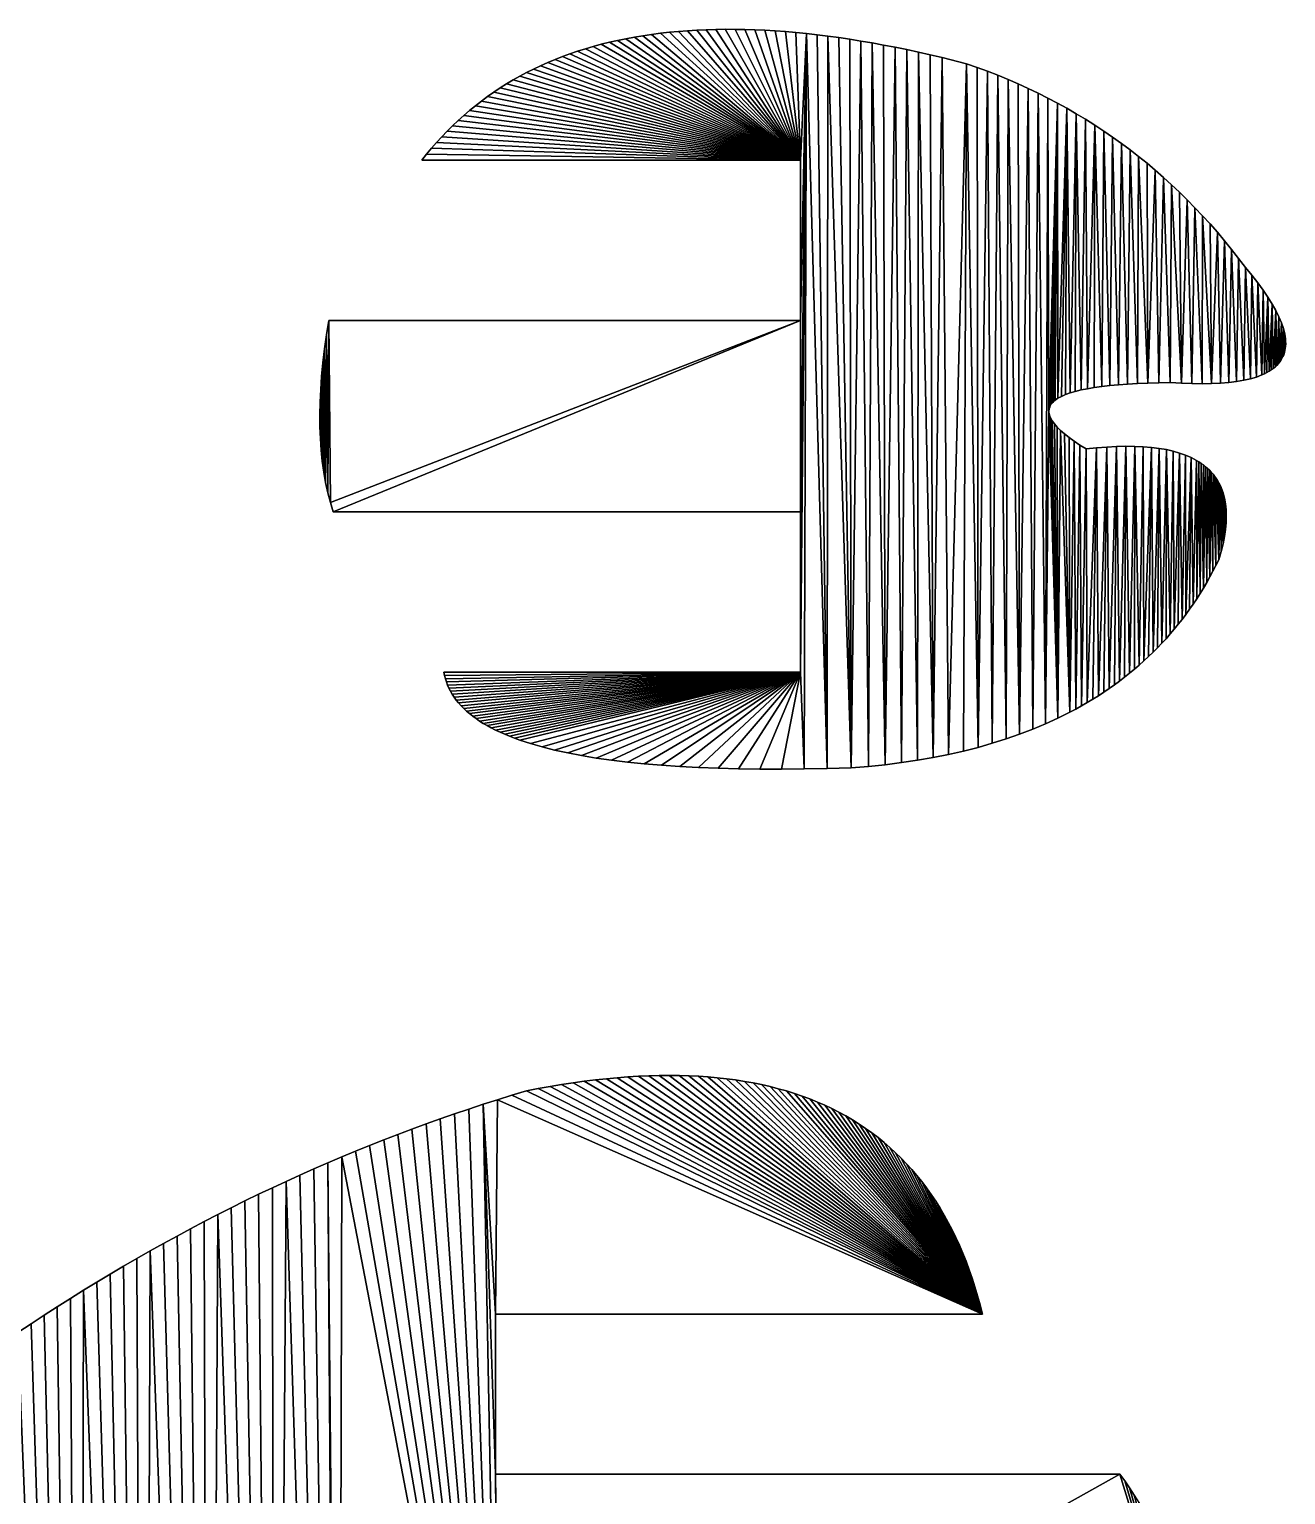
# Model space of a CAD drawing. Extents: x 10 to 917, y 10 to 841.
# Drawn here: x 539.2 to 588.9, y 200.2 to 258.3 of the extents above; entities that cross this region are included whole.
import ezdxf

# ---------------------------------------------------------------- set-up
doc = ezdxf.new("R2010")
doc.units = 0
doc.header["$MEASUREMENT"] = 0
doc.layers.get('0').update_dxf_attribs({"linetype": 'CONTINUOUS'})

msp = doc.modelspace()

# ---------------------------------------------------------------- linework, layer by layer
for p, q in [((562.472, 257.84), (562.146, 257.766)), ((562.802, 257.909), (562.472, 257.84)), ((563.137, 257.972), (562.802, 257.909)), ((563.476, 258.028), (563.137, 257.972)), ((563.82, 258.08), (563.476, 258.028)), ((564.169, 258.125), (563.82, 258.08)), ((564.523, 258.165), (564.169, 258.125)), ((564.881, 258.198), (564.523, 258.165)), ((565.243, 258.226), (564.881, 258.198)), ((565.61, 258.248), (565.243, 258.226)), ((565.982, 258.265), (565.61, 258.248)), ((566.359, 258.275), (565.982, 258.265)), ((566.74, 258.28), (566.359, 258.275)), ((567.126, 258.279), (566.74, 258.28)), ((567.516, 258.272), (567.126, 258.279)), ((567.911, 258.26), (567.516, 258.272)), ((568.311, 258.241), (567.911, 258.26)), ((568.715, 258.217), (568.311, 258.241)), ((569.124, 258.187), (568.715, 258.217)), ((569.538, 258.151), (569.124, 258.187)), ((569.956, 258.109), (569.538, 258.151)), ((570.379, 258.062), (569.956, 258.109)), ((570.806, 258.009), (570.379, 258.062)), ((571.238, 257.95), (570.806, 258.009)), ((571.675, 257.885), (571.238, 257.95)), ((572.116, 257.814), (571.675, 257.885)), ((572.562, 257.738), (572.116, 257.814)), ((560.587, 257.307), (560.289, 257.198)), ((560.89, 257.411), (560.587, 257.307)), ((561.197, 257.508), (560.89, 257.411)), ((561.509, 257.6), (561.197, 257.508)), ((561.825, 257.686), (561.509, 257.6)), ((562.146, 257.766), (561.825, 257.686)), ((573.013, 257.656), (572.562, 257.738)), ((573.468, 257.568), (573.013, 257.656)), ((573.928, 257.474), (573.468, 257.568)), ((574.392, 257.374), (573.928, 257.474)), ((574.861, 257.269), (574.392, 257.374)), ((575.335, 257.158), (574.861, 257.269)), ((559.144, 256.704), (558.869, 256.566)), ((559.423, 256.836), (559.144, 256.704)), ((559.707, 256.963), (559.423, 256.836)), ((559.996, 257.083), (559.707, 256.963)), ((560.289, 257.198), (559.996, 257.083)), ((576.296, 256.918), (575.335, 257.158)), ((576.716, 256.772), (576.296, 256.918)), ((577.131, 256.619), (576.716, 256.772)), ((558.073, 256.117), (557.817, 255.955)), ((558.334, 256.272), (558.073, 256.117)), ((558.599, 256.422), (558.334, 256.272)), ((558.869, 256.566), (558.599, 256.422)), ((577.541, 256.46), (577.131, 256.619)), ((577.946, 256.293), (577.541, 256.46)), ((578.347, 256.12), (577.946, 256.293)), ((578.742, 255.939), (578.347, 256.12)), ((557.318, 255.615), (557.076, 255.437)), ((557.565, 255.788), (557.318, 255.615)), ((557.817, 255.955), (557.565, 255.788)), ((579.133, 255.752), (578.742, 255.939)), ((579.519, 255.558), (579.133, 255.752)), ((579.901, 255.357), (579.519, 255.558)), ((556.605, 255.062), (556.376, 254.866)), ((556.838, 255.252), (556.605, 255.062)), ((557.076, 255.437), (556.838, 255.252)), ((580.277, 255.15), (579.901, 255.357)), ((580.649, 254.935), (580.277, 255.15)), ((581.016, 254.714), (580.649, 254.935)), ((555.933, 254.456), (555.719, 254.243)), ((556.152, 254.664), (555.933, 254.456)), ((556.376, 254.866), (556.152, 254.664)), ((581.378, 254.485), (581.016, 254.714)), ((581.736, 254.25), (581.378, 254.485)), ((555.303, 253.799), (555.103, 253.568)), ((555.509, 254.024), (555.303, 253.799)), ((555.719, 254.243), (555.509, 254.024)), ((582.088, 254.008), (581.736, 254.25)), ((582.436, 253.76), (582.088, 254.008)), ((582.779, 253.504), (582.436, 253.76)), ((554.906, 253.331), (554.715, 253.089)), ((555.103, 253.568), (554.906, 253.331)), ((583.117, 253.241), (582.779, 253.504)), ((583.451, 252.972), (583.117, 253.241)), ((554.715, 253.089), (569.715, 253.089)), ((569.715, 253.089), (569.715, 246.747)), ((583.779, 252.696), (583.451, 252.972)), ((584.103, 252.413), (583.779, 252.696)), ((584.422, 252.123), (584.103, 252.413)), ((584.736, 251.826), (584.422, 252.123)), ((585.046, 251.522), (584.736, 251.826)), ((585.351, 251.212), (585.046, 251.522)), ((585.65, 250.894), (585.351, 251.212)), ((585.946, 250.57), (585.65, 250.894)), ((586.236, 250.239), (585.946, 250.57)), ((586.521, 249.901), (586.236, 250.239)), ((586.802, 249.556), (586.521, 249.901)), ((587.078, 249.205), (586.802, 249.556)), ((587.349, 248.846), (587.078, 249.205)), ((587.606, 248.534), (587.349, 248.846)), ((587.841, 248.232), (587.606, 248.534)), ((588.053, 247.941), (587.841, 248.232)), ((588.243, 247.662), (588.053, 247.941)), ((588.41, 247.393), (588.243, 247.662)), ((588.554, 247.135), (588.41, 247.393)), ((588.675, 246.889), (588.554, 247.135)), ((588.774, 246.653), (588.675, 246.889)), ((551.031, 246.747), (550.939, 246.174)), ((569.715, 246.747), (551.031, 246.747)), ((588.851, 246.428), (588.774, 246.653)), ((588.881, 246.32), (588.851, 246.428)), ((588.905, 246.214), (588.881, 246.32)), ((588.923, 246.111), (588.905, 246.214)), ((550.861, 245.614), (550.796, 245.067)), ((550.939, 246.174), (550.861, 245.614)), ((588.915, 245.552), (588.93, 245.638)), ((588.936, 246.011), (588.923, 246.111)), ((588.93, 245.638), (588.94, 245.727)), ((588.943, 245.914), (588.936, 246.011)), ((588.94, 245.727), (588.944, 245.819)), ((588.944, 245.819), (588.943, 245.914)), ((550.796, 245.067), (550.746, 244.533)), ((588.648, 245.024), (588.703, 245.091)), ((588.703, 245.091), (588.753, 245.161)), ((588.753, 245.161), (588.796, 245.234)), ((588.796, 245.234), (588.834, 245.309)), ((588.834, 245.309), (588.867, 245.387)), ((588.867, 245.387), (588.894, 245.468)), ((588.894, 245.468), (588.915, 245.552)), ((550.746, 244.533), (550.709, 244.012)), ((587.546, 244.432), (587.786, 244.503)), ((587.786, 244.503), (588.004, 244.585)), ((588.004, 244.585), (588.104, 244.631)), ((588.104, 244.631), (588.199, 244.679)), ((588.199, 244.679), (588.288, 244.729)), ((588.288, 244.729), (588.371, 244.783)), ((588.371, 244.783), (588.449, 244.839)), ((588.449, 244.839), (588.521, 244.898)), ((588.521, 244.898), (588.587, 244.96)), ((588.587, 244.96), (588.648, 245.024)), ((550.709, 244.012), (550.685, 243.505)), ((580.219, 243.807), (580.402, 243.873)), ((580.402, 243.873), (580.608, 243.933)), ((580.608, 243.933), (580.837, 243.989)), ((580.837, 243.989), (581.088, 244.04)), ((581.088, 244.04), (581.362, 244.086)), ((581.362, 244.086), (581.658, 244.128)), ((581.658, 244.128), (581.977, 244.165)), ((581.977, 244.165), (582.319, 244.196)), ((582.319, 244.196), (582.683, 244.224)), ((582.683, 244.224), (583.07, 244.246)), ((583.07, 244.246), (583.479, 244.263)), ((583.479, 244.263), (583.912, 244.276)), ((583.912, 244.276), (584.366, 244.284)), ((584.366, 244.284), (584.81, 244.256)), ((584.81, 244.256), (585.231, 244.24)), ((585.231, 244.24), (585.63, 244.234)), ((585.63, 244.234), (586.006, 244.24)), ((586.006, 244.24), (586.359, 244.256)), ((586.359, 244.256), (586.69, 244.284)), ((586.69, 244.284), (586.998, 244.322)), ((586.998, 244.322), (587.283, 244.372)), ((587.283, 244.372), (587.546, 244.432)), ((550.685, 243.505), (550.676, 243.01)), ((579.579, 243.265), (579.594, 243.314)), ((579.594, 243.314), (579.615, 243.361)), ((579.615, 243.361), (579.641, 243.408)), ((579.641, 243.408), (579.674, 243.453)), ((579.674, 243.453), (579.712, 243.497)), ((579.712, 243.497), (579.755, 243.54)), ((579.755, 243.54), (579.805, 243.582)), ((579.805, 243.582), (579.92, 243.662)), ((579.92, 243.662), (580.058, 243.737)), ((580.058, 243.737), (580.219, 243.807)), ((550.676, 243.01), (550.68, 242.529)), ((579.565, 243.163), (579.569, 243.215)), ((579.566, 243.111), (579.565, 243.163)), ((579.574, 243.057), (579.566, 243.111)), ((579.569, 243.215), (579.579, 243.265)), ((579.587, 243.002), (579.574, 243.057)), ((579.605, 242.946), (579.587, 243.002)), ((579.629, 242.889), (579.605, 242.946)), ((579.695, 242.77), (579.629, 242.889)), ((579.783, 242.647), (579.695, 242.77)), ((550.68, 242.529), (550.698, 242.061)), ((579.894, 242.52), (579.783, 242.647)), ((580.027, 242.387), (579.894, 242.52)), ((580.183, 242.25), (580.027, 242.387)), ((580.361, 242.107), (580.183, 242.25)), ((550.698, 242.061), (550.729, 241.606)), ((550.729, 241.606), (550.774, 241.165)), ((580.563, 241.96), (580.361, 242.107)), ((580.786, 241.808), (580.563, 241.96)), ((581.033, 241.652), (580.786, 241.808)), ((581.452, 241.695), (581.033, 241.652)), ((581.855, 241.727), (581.452, 241.695)), ((582.242, 241.747), (581.855, 241.727)), ((582.612, 241.756), (582.242, 241.747)), ((582.965, 241.753), (582.612, 241.756)), ((583.303, 241.738), (582.965, 241.753)), ((583.623, 241.712), (583.303, 241.738)), ((583.928, 241.674), (583.623, 241.712)), ((584.216, 241.624), (583.928, 241.674)), ((584.487, 241.563), (584.216, 241.624)), ((584.742, 241.49), (584.487, 241.563)), ((550.774, 241.165), (550.833, 240.736)), ((584.98, 241.405), (584.742, 241.49)), ((585.202, 241.309), (584.98, 241.405)), ((585.408, 241.201), (585.202, 241.309)), ((585.505, 241.142), (585.408, 241.201)), ((585.597, 241.081), (585.505, 241.142)), ((585.686, 241.017), (585.597, 241.081)), ((585.77, 240.95), (585.686, 241.017)), ((550.833, 240.736), (550.906, 240.321)), ((585.85, 240.88), (585.77, 240.95)), ((585.926, 240.807), (585.85, 240.88)), ((585.998, 240.731), (585.926, 240.807)), ((586.066, 240.652), (585.998, 240.731)), ((586.13, 240.571), (586.066, 240.652)), ((586.189, 240.486), (586.13, 240.571)), ((586.245, 240.399), (586.189, 240.486)), ((586.296, 240.308), (586.245, 240.399)), ((550.906, 240.321), (550.992, 239.919)), ((550.992, 239.919), (551.092, 239.53)), ((586.344, 240.215), (586.296, 240.308)), ((586.387, 240.119), (586.344, 240.215)), ((586.426, 240.02), (586.387, 240.119)), ((586.461, 239.918), (586.426, 240.02)), ((586.492, 239.813), (586.461, 239.918)), ((586.518, 239.705), (586.492, 239.813)), ((551.092, 239.53), (551.206, 239.155)), ((586.559, 239.48), (586.518, 239.705)), ((586.584, 239.244), (586.559, 239.48)), ((586.592, 238.996), (586.584, 239.244)), ((551.206, 239.155), (569.715, 239.155)), ((569.715, 239.155), (569.715, 232.813)), ((586.559, 238.466), (586.584, 238.737)), ((586.584, 238.737), (586.592, 238.996)), ((586.461, 237.889), (586.518, 238.183)), ((586.518, 238.183), (586.559, 238.466)), ((586.296, 237.265), (586.387, 237.583)), ((586.387, 237.583), (586.461, 237.889)), ((586.064, 236.805), (586.182, 237.033)), ((586.182, 237.033), (586.296, 237.265)), ((585.689, 236.14), (585.818, 236.359)), ((585.818, 236.359), (585.943, 236.58)), ((585.943, 236.58), (586.064, 236.805)), ((585.421, 235.713), (585.557, 235.925)), ((585.557, 235.925), (585.689, 236.14)), ((584.992, 235.097), (585.139, 235.299)), ((585.139, 235.299), (585.282, 235.505)), ((585.282, 235.505), (585.421, 235.713)), ((584.531, 234.51), (584.688, 234.703)), ((584.688, 234.703), (584.842, 234.898)), ((584.842, 234.898), (584.992, 235.097)), ((584.037, 233.953), (584.205, 234.135)), ((584.205, 234.135), (584.37, 234.321)), ((584.37, 234.321), (584.531, 234.51)), ((583.328, 233.255), (583.511, 233.425)), ((583.511, 233.425), (583.69, 233.597)), ((583.69, 233.597), (583.865, 233.773)), ((583.865, 233.773), (584.037, 233.953)), ((582.759, 232.766), (582.952, 232.926)), ((582.952, 232.926), (583.142, 233.089)), ((583.142, 233.089), (583.328, 233.255)), ((569.715, 232.813), (555.592, 232.813)), ((555.592, 232.813), (555.618, 232.68)), ((555.618, 232.68), (555.651, 232.55)), ((555.651, 232.55), (555.69, 232.422)), ((555.69, 232.422), (555.738, 232.296)), ((555.738, 232.296), (555.792, 232.172)), ((581.95, 232.159), (582.157, 232.306)), ((582.157, 232.306), (582.362, 232.456)), ((582.362, 232.456), (582.562, 232.609)), ((582.562, 232.609), (582.759, 232.766)), ((555.792, 232.172), (555.853, 232.051)), ((555.853, 232.051), (555.922, 231.932)), ((555.922, 231.932), (555.998, 231.816)), ((555.998, 231.816), (556.081, 231.702)), ((556.081, 231.702), (556.171, 231.59)), ((581.083, 231.605), (581.305, 231.738)), ((581.305, 231.738), (581.523, 231.875)), ((581.523, 231.875), (581.738, 232.016)), ((581.738, 232.016), (581.95, 232.159)), ((556.171, 231.59), (556.269, 231.48)), ((556.269, 231.48), (556.374, 231.373)), ((556.374, 231.373), (556.486, 231.268)), ((556.486, 231.268), (556.605, 231.166)), ((556.605, 231.166), (556.731, 231.066)), ((579.918, 230.985), (580.395, 231.223)), ((580.395, 231.223), (580.628, 231.347)), ((580.628, 231.347), (580.857, 231.474)), ((580.857, 231.474), (581.083, 231.605)), ((556.731, 231.066), (556.864, 230.968)), ((556.864, 230.968), (557.005, 230.872)), ((557.005, 230.872), (557.153, 230.779)), ((557.153, 230.779), (557.308, 230.688)), ((557.308, 230.688), (557.47, 230.6)), ((557.47, 230.6), (557.64, 230.514)), ((557.64, 230.514), (557.816, 230.43)), ((578.402, 230.348), (578.922, 230.547)), ((578.922, 230.547), (579.427, 230.76)), ((579.427, 230.76), (579.918, 230.985)), ((557.816, 230.43), (558, 230.348)), ((558, 230.348), (558.191, 230.269)), ((558.191, 230.269), (558.389, 230.192)), ((558.389, 230.192), (558.595, 230.118)), ((558.595, 230.118), (559.027, 229.976)), ((559.027, 229.976), (559.489, 229.843)), ((576.756, 229.829), (577.319, 229.989)), ((577.319, 229.989), (577.868, 230.162)), ((577.868, 230.162), (578.402, 230.348)), ((559.489, 229.843), (559.979, 229.72)), ((559.979, 229.72), (560.497, 229.606)), ((560.497, 229.606), (561.045, 229.501)), ((561.045, 229.501), (561.621, 229.406)), ((561.621, 229.406), (562.227, 229.32)), ((574.36, 229.319), (574.981, 229.427)), ((574.981, 229.427), (575.587, 229.548)), ((575.587, 229.548), (576.179, 229.682)), ((576.179, 229.682), (576.756, 229.829)), ((562.227, 229.32), (562.861, 229.243)), ((562.861, 229.243), (563.523, 229.176)), ((563.523, 229.176), (564.215, 229.118)), ((564.215, 229.118), (564.935, 229.07)), ((564.935, 229.07), (565.684, 229.03)), ((565.684, 229.03), (566.462, 229.001)), ((566.462, 229.001), (567.269, 228.98)), ((567.269, 228.98), (568.104, 228.969)), ((568.104, 228.969), (568.969, 228.967)), ((568.969, 228.967), (569.862, 228.974)), ((569.862, 228.974), (570.783, 228.991)), ((570.783, 228.991), (571.734, 229.018)), ((571.734, 229.018), (572.412, 229.073)), ((572.412, 229.073), (573.076, 229.142)), ((573.076, 229.142), (573.725, 229.224)), ((573.725, 229.224), (574.36, 229.319)), ((561.155, 216.596), (560.708, 216.535)), ((561.596, 216.651), (561.155, 216.596)), ((562.032, 216.698), (561.596, 216.651)), ((562.461, 216.738), (562.032, 216.698)), ((562.884, 216.77), (562.461, 216.738)), ((563.301, 216.796), (562.884, 216.77)), ((563.713, 216.814), (563.301, 216.796)), ((564.118, 216.824), (563.713, 216.814)), ((564.517, 216.828), (564.118, 216.824)), ((564.911, 216.824), (564.517, 216.828)), ((565.298, 216.813), (564.911, 216.824)), ((565.679, 216.795), (565.298, 216.813)), ((566.055, 216.769), (565.679, 216.795)), ((566.424, 216.736), (566.055, 216.769)), ((566.787, 216.696), (566.424, 216.736)), ((567.145, 216.649), (566.787, 216.696)), ((567.496, 216.594), (567.145, 216.649)), ((567.841, 216.532), (567.496, 216.594)), ((558.286, 216.043), (557.716, 215.866)), ((558.858, 216.215), (558.286, 216.043)), ((559.33, 216.306), (558.858, 216.215)), ((559.795, 216.39), (559.33, 216.306)), ((560.254, 216.466), (559.795, 216.39)), ((560.708, 216.535), (560.254, 216.466)), ((568.181, 216.463), (567.841, 216.532)), ((568.514, 216.387), (568.181, 216.463)), ((568.841, 216.303), (568.514, 216.387)), ((569.163, 216.212), (568.841, 216.303)), ((569.478, 216.114), (569.163, 216.212)), ((569.788, 216.008), (569.478, 216.114)), ((570.091, 215.896), (569.788, 216.008)), ((556.579, 215.497), (556.013, 215.305)), ((557.147, 215.684), (556.579, 215.497)), ((557.716, 215.866), (557.147, 215.684)), ((570.388, 215.776), (570.091, 215.896)), ((570.68, 215.648), (570.388, 215.776)), ((570.965, 215.514), (570.68, 215.648)), ((571.244, 215.372), (570.965, 215.514)), ((554.886, 214.908), (554.324, 214.702)), ((555.449, 215.109), (554.886, 214.908)), ((556.013, 215.305), (555.449, 215.109)), ((571.518, 215.223), (571.244, 215.372)), ((571.785, 215.066), (571.518, 215.223)), ((572.046, 214.903), (571.785, 215.066)), ((572.302, 214.732), (572.046, 214.903)), ((553.206, 214.275), (552.649, 214.055)), ((553.764, 214.491), (553.206, 214.275)), ((554.324, 214.702), (553.764, 214.491)), ((572.551, 214.553), (572.302, 214.732)), ((572.795, 214.368), (572.551, 214.553)), ((573.032, 214.175), (572.795, 214.368)), ((552.094, 213.83), (551.541, 213.6)), ((552.649, 214.055), (552.094, 213.83)), ((573.263, 213.975), (573.032, 214.175)), ((573.489, 213.768), (573.263, 213.975)), ((573.708, 213.553), (573.489, 213.768)), ((550.438, 213.126), (549.889, 212.881)), ((550.988, 213.365), (550.438, 213.126)), ((551.541, 213.6), (550.988, 213.365)), ((573.922, 213.332), (573.708, 213.553)), ((574.129, 213.102), (573.922, 213.332)), ((574.33, 212.866), (574.129, 213.102)), ((549.341, 212.632), (548.795, 212.378)), ((549.889, 212.881), (549.341, 212.632)), ((574.526, 212.622), (574.33, 212.866)), ((574.715, 212.372), (574.526, 212.622)), ((548.251, 212.119), (547.708, 211.856)), ((548.795, 212.378), (548.251, 212.119)), ((574.899, 212.113), (574.715, 212.372)), ((575.076, 211.848), (574.899, 212.113)), ((547.167, 211.587), (546.627, 211.314)), ((547.708, 211.856), (547.167, 211.587)), ((575.248, 211.575), (575.076, 211.848)), ((575.413, 211.295), (575.248, 211.575)), ((546.089, 211.036), (545.552, 210.754)), ((546.627, 211.314), (546.089, 211.036)), ((575.572, 211.008), (575.413, 211.295)), ((575.726, 210.714), (575.572, 211.008)), ((545.017, 210.466), (544.483, 210.174)), ((545.552, 210.754), (545.017, 210.466)), ((575.873, 210.412), (575.726, 210.714)), ((576.015, 210.103), (575.873, 210.412)), ((543.951, 209.877), (543.42, 209.575)), ((544.483, 210.174), (543.951, 209.877)), ((576.15, 209.786), (576.015, 210.103)), ((576.28, 209.463), (576.15, 209.786)), ((542.891, 209.268), (542.364, 208.956)), ((543.42, 209.575), (542.891, 209.268)), ((576.403, 209.132), (576.28, 209.463)), ((576.521, 208.794), (576.403, 209.132)), ((541.838, 208.64), (541.314, 208.319)), ((542.364, 208.956), (541.838, 208.64)), ((576.632, 208.448), (576.521, 208.794)), ((540.791, 207.993), (540.27, 207.662)), ((541.314, 208.319), (540.791, 207.993)), ((576.738, 208.096), (576.632, 208.448)), ((576.837, 207.736), (576.738, 208.096)), ((539.75, 207.327), (539.232, 206.986)), ((540.27, 207.662), (539.75, 207.327)), ((557.631, 201.026), (557.631, 207.369)), ((557.631, 207.369), (576.93, 207.369)), ((576.93, 207.369), (576.837, 207.736)), ((539.232, 206.986), (538.715, 206.641)), ((582.369, 201.026), (557.631, 201.026)), ((582.565, 200.761), (582.369, 201.026)), ((582.756, 200.485), (582.565, 200.761)), ((582.943, 200.199), (582.756, 200.485))]:
    msp.add_line(p, q)

# ---------------------------------------------------------------- meshes
mesh = msp.add_polyface()
corners = [(554.906, 253.331), (569.715, 253.089), (554.715, 253.089), (555.103, 253.568), (555.303, 253.799), (555.509, 254.024), (555.719, 254.243), (555.933, 254.456), (556.152, 254.664), (556.376, 254.866), (556.605, 255.062), (556.838, 255.252), (557.076, 255.437), (557.318, 255.615), (557.565, 255.788), (557.817, 255.955), (558.073, 256.117), (558.334, 256.272), (558.599, 256.422), (558.869, 256.566), (559.144, 256.704), (559.423, 256.836), (559.707, 256.963), (559.996, 257.083), (560.289, 257.198), (560.587, 257.307), (560.89, 257.411), (561.197, 257.508), (561.509, 257.6), (561.825, 257.686), (562.146, 257.766), (562.472, 257.84), (562.802, 257.909), (563.137, 257.972), (550.685, 243.505), (550.68, 242.529), (550.676, 243.01), (550.698, 242.061), (550.709, 244.012), (550.729, 241.606), (550.746, 244.533), (550.774, 241.165), (550.796, 245.067), (550.833, 240.736), (550.861, 245.614), (550.906, 240.321), (550.939, 246.174), (550.992, 239.919), (551.031, 246.747), (551.092, 239.53), (569.715, 246.747)]
mesh.append_faces([[corners[k] for k in face] for face in [(0, 1, 2), (34, 35, 36)]], dxfattribs={"vtx0": -1})
mesh.append_faces([[corners[k] for k in face] for face in [(35, 34, 37), (37, 38, 39)]], dxfattribs={"vtx0": -1, "vtx1": -1})
mesh.append_faces([[corners[k] for k in face] for face in [(1, 0, 3), (1, 3, 4), (1, 4, 5), (1, 5, 6), (1, 6, 7), (1, 7, 8), (1, 8, 9), (1, 9, 10), (1, 10, 11), (1, 11, 12), (1, 12, 13), (1, 13, 14), (1, 14, 15), (1, 15, 16), (1, 16, 17), (1, 17, 18), (1, 18, 19), (1, 19, 20), (1, 20, 21), (1, 21, 22), (1, 22, 23), (1, 23, 24), (1, 24, 25), (1, 25, 26), (1, 26, 27), (1, 27, 28), (1, 28, 29), (1, 29, 30), (1, 30, 31), (1, 31, 32), (1, 32, 33), (37, 34, 38), (39, 38, 40), (41, 40, 42), (43, 42, 44), (45, 44, 46), (47, 46, 48), (49, 48, 50)]], dxfattribs={"vtx0": -1, "vtx2": -1})
mesh = msp.add_polyface()
corners = [(579.565, 243.163), (579.901, 255.357), (579.569, 243.215), (579.579, 243.265), (579.594, 243.314), (579.615, 243.361), (579.641, 243.408), (579.674, 243.453), (569.715, 239.155), (569.956, 258.109), (569.715, 232.813), (569.862, 228.974), (570.783, 228.991), (570.806, 258.009), (571.734, 229.018), (572.116, 257.814), (572.412, 229.073), (572.562, 257.738), (573.076, 229.142), (573.468, 257.568), (573.725, 229.224), (573.928, 257.474), (574.36, 229.319), (574.392, 257.374), (574.981, 229.427), (575.335, 257.158), (575.587, 229.548), (576.296, 256.918), (576.179, 229.682), (576.756, 229.829), (577.131, 256.619), (577.319, 229.989), (577.541, 256.46), (577.868, 230.162), (577.946, 256.293), (578.402, 230.348), (578.742, 255.939), (578.922, 230.547), (579.133, 255.752), (579.427, 230.76), (579.519, 255.558), (579.918, 230.985), (579.566, 243.111), (579.574, 243.057), (579.587, 243.002), (579.605, 242.946), (579.629, 242.889), (579.695, 242.77), (562.861, 229.243), (563.523, 229.176), (564.215, 229.118), (564.935, 229.07), (565.684, 229.03), (566.462, 229.001), (567.269, 228.98), (568.104, 228.969), (568.969, 228.967)]
mesh.append_faces([[corners[k] for k in face] for face in [(0, 1, 2), (2, 1, 3), (3, 1, 4), (4, 1, 5), (5, 1, 6), (6, 1, 7), (8, 9, 10), (11, 9, 12), (12, 13, 14), (14, 15, 16), (16, 17, 18), (18, 19, 20), (20, 21, 22), (22, 23, 24), (24, 25, 26), (26, 27, 28), (28, 27, 29), (29, 30, 31), (31, 32, 33), (33, 34, 35), (35, 36, 37), (37, 38, 39), (39, 0, 41), (48, 10, 49), (49, 10, 50), (50, 10, 51), (51, 10, 52), (52, 10, 53), (53, 10, 54), (54, 10, 55), (55, 10, 56), (56, 10, 11)]], dxfattribs={"vtx0": -1, "vtx1": -1})
mesh.append_faces([[corners[k] for k in face] for face in [(10, 9, 11), (39, 40, 0)]], dxfattribs={"vtx0": -1, "vtx1": -1, "vtx2": -1})
mesh.append_faces([[corners[k] for k in face] for face in [(39, 38, 40), (41, 0, 42), (41, 42, 43), (41, 43, 44), (41, 44, 45), (41, 45, 46), (41, 46, 47)]], dxfattribs={"vtx0": -1, "vtx2": -1})
mesh = msp.add_polyface()
corners = [(579.901, 255.357), (579.565, 243.163), (579.519, 255.558), (579.674, 243.453), (579.712, 243.497), (569.715, 253.089), (563.137, 257.972), (563.476, 258.028), (563.82, 258.08), (564.169, 258.125), (564.523, 258.165), (564.881, 258.198), (565.243, 258.226), (565.61, 258.248), (565.982, 258.265), (566.359, 258.275), (566.74, 258.28), (567.126, 258.279), (567.516, 258.272), (567.911, 258.26), (568.311, 258.241), (568.715, 258.217), (569.124, 258.187), (569.538, 258.151), (569.956, 258.109), (569.715, 246.747), (569.715, 239.155), (570.783, 228.991), (570.379, 258.062), (570.806, 258.009), (571.734, 229.018), (571.238, 257.95), (571.675, 257.885), (572.116, 257.814), (572.412, 229.073), (572.562, 257.738), (573.076, 229.142), (573.013, 257.656), (573.468, 257.568), (573.725, 229.224), (573.928, 257.474), (574.36, 229.319), (574.392, 257.374), (574.981, 229.427), (574.861, 257.269), (575.335, 257.158), (575.587, 229.548), (576.296, 256.918), (576.756, 229.829), (576.716, 256.772), (577.131, 256.619), (577.319, 229.989), (577.541, 256.46), (577.868, 230.162), (577.946, 256.293), (578.402, 230.348), (578.347, 256.12), (578.742, 255.939), (578.922, 230.547), (579.133, 255.752)]
mesh.append_faces([[corners[k] for k in face] for face in [(0, 1, 2), (3, 0, 4), (5, 24, 25)]], dxfattribs={"vtx0": -1, "vtx1": -1})
mesh.append_faces([[corners[k] for k in face] for face in [(25, 24, 26)]], dxfattribs={"vtx0": -1, "vtx1": -1, "vtx2": -1})
mesh.append_faces([[corners[k] for k in face] for face in [(5, 6, 7), (5, 7, 8), (5, 8, 9), (5, 9, 10), (5, 10, 11), (5, 11, 12), (5, 12, 13), (5, 13, 14), (5, 14, 15), (5, 15, 16), (5, 16, 17), (5, 17, 18), (5, 18, 19), (5, 19, 20), (5, 20, 21), (5, 21, 22), (5, 22, 23), (5, 23, 24), (27, 24, 28), (27, 28, 29), (30, 29, 31), (30, 31, 32), (30, 32, 33), (34, 33, 35), (36, 35, 37), (36, 37, 38), (39, 38, 40), (41, 40, 42), (43, 42, 44), (43, 44, 45), (46, 45, 47), (48, 47, 49), (48, 49, 50), (51, 50, 52), (53, 52, 54), (55, 54, 56), (55, 56, 57), (58, 57, 59)]], dxfattribs={"vtx0": -1, "vtx2": -1})
mesh = msp.add_polyface()
corners = [(579.712, 243.497), (579.901, 255.357), (579.755, 243.54), (579.805, 243.582), (579.92, 243.662), (580.277, 255.15), (580.058, 243.737), (580.219, 243.807), (580.402, 243.873), (580.649, 254.935), (580.608, 243.933), (580.837, 243.989), (581.016, 254.714), (581.088, 244.04), (581.378, 254.485), (581.362, 244.086), (581.658, 244.128), (581.736, 254.25), (581.977, 244.165), (582.088, 254.008), (582.319, 244.196), (582.436, 253.76), (582.683, 244.224), (582.779, 253.504), (583.07, 244.246), (583.117, 253.241), (583.479, 244.263), (583.451, 252.972), (583.779, 252.696), (583.912, 244.276), (584.103, 252.413), (584.366, 244.284), (584.422, 252.123), (584.81, 244.256), (584.736, 251.826), (585.046, 251.522), (585.231, 244.24), (585.351, 251.212), (585.63, 244.234), (585.65, 250.894), (586.006, 244.24), (585.946, 250.57), (586.236, 250.239), (586.359, 244.256)]
mesh.append_faces([[corners[k] for k in face] for face in [(0, 1, 2), (2, 1, 3), (3, 1, 4), (4, 5, 6), (6, 5, 7), (7, 5, 8), (8, 9, 10), (10, 9, 11), (11, 12, 13), (13, 14, 15), (15, 14, 16), (16, 17, 18), (18, 19, 20), (20, 21, 22), (22, 23, 24), (24, 25, 26), (26, 28, 29), (29, 30, 31), (31, 32, 33), (33, 35, 36), (36, 37, 38), (38, 39, 40), (40, 42, 43)]], dxfattribs={"vtx0": -1, "vtx1": -1})
mesh.append_faces([[corners[k] for k in face] for face in [(4, 1, 5), (8, 5, 9), (11, 9, 12), (13, 12, 14), (16, 14, 17), (18, 17, 19), (20, 19, 21), (22, 21, 23), (24, 23, 25), (26, 25, 27), (26, 27, 28), (29, 28, 30), (31, 30, 32), (33, 32, 34), (33, 34, 35), (36, 35, 37), (38, 37, 39), (40, 39, 41), (40, 41, 42)]], dxfattribs={"vtx0": -1, "vtx2": -1})
mesh = msp.add_polyface()
corners = [(586.359, 244.256), (586.236, 250.239), (586.521, 249.901), (586.69, 244.284), (586.802, 249.556), (586.998, 244.322), (587.078, 249.205), (587.283, 244.372), (587.349, 248.846), (587.546, 244.432), (587.606, 248.534), (587.786, 244.503), (587.841, 248.232), (588.004, 244.585), (588.053, 247.941), (588.104, 244.631), (588.243, 247.662), (588.199, 244.679), (588.288, 244.729), (588.41, 247.393), (588.371, 244.783), (588.449, 244.839), (588.554, 247.135), (588.521, 244.898), (588.587, 244.96), (588.675, 246.889), (588.648, 245.024), (588.703, 245.091), (588.774, 246.653), (588.753, 245.161), (588.796, 245.234), (588.851, 246.428), (588.834, 245.309), (588.867, 245.387), (588.881, 246.32), (588.894, 245.468), (588.905, 246.214), (588.915, 245.552), (588.923, 246.111), (588.93, 245.638), (588.936, 246.011), (588.94, 245.727), (588.943, 245.914), (588.944, 245.819)]
mesh.append_faces([[corners[k] for k in face] for face in [(41, 42, 43)]], dxfattribs={"vtx0": -1})
mesh.append_faces([[corners[k] for k in face] for face in [(0, 2, 3), (3, 4, 5), (5, 6, 7), (7, 8, 9), (9, 10, 11), (11, 12, 13), (13, 14, 15), (15, 16, 17), (17, 16, 18), (18, 19, 20), (20, 19, 21), (21, 22, 23), (23, 22, 24), (24, 25, 26), (26, 25, 27), (27, 28, 29), (29, 28, 30), (30, 31, 32), (32, 31, 33), (33, 34, 35), (35, 36, 37), (37, 38, 39), (39, 40, 41)]], dxfattribs={"vtx0": -1, "vtx1": -1})
mesh.append_faces([[corners[k] for k in face] for face in [(0, 1, 2), (3, 2, 4), (5, 4, 6), (7, 6, 8), (9, 8, 10), (11, 10, 12), (13, 12, 14), (15, 14, 16), (18, 16, 19), (21, 19, 22), (24, 22, 25), (27, 25, 28), (30, 28, 31), (33, 31, 34), (35, 34, 36), (37, 36, 38), (39, 38, 40), (41, 40, 42)]], dxfattribs={"vtx0": -1, "vtx2": -1})
mesh = msp.add_polyface()
corners = [(569.715, 232.813), (555.618, 232.68), (555.592, 232.813), (555.651, 232.55), (555.69, 232.422), (555.738, 232.296), (555.792, 232.172), (555.853, 232.051), (555.922, 231.932), (555.998, 231.816), (556.081, 231.702), (556.171, 231.59), (556.269, 231.48), (556.374, 231.373), (556.486, 231.268), (556.605, 231.166), (556.731, 231.066), (556.864, 230.968), (557.005, 230.872), (557.153, 230.779), (557.308, 230.688), (557.47, 230.6), (557.64, 230.514), (557.816, 230.43), (558, 230.348), (558.191, 230.269), (558.389, 230.192), (558.595, 230.118), (559.027, 229.976), (559.489, 229.843), (559.979, 229.72), (560.497, 229.606), (561.045, 229.501), (561.621, 229.406), (562.227, 229.32), (562.861, 229.243), (550.729, 241.606), (550.746, 244.533), (550.774, 241.165), (550.796, 245.067), (550.833, 240.736), (550.861, 245.614), (550.906, 240.321), (550.939, 246.174), (550.992, 239.919), (551.031, 246.747), (551.092, 239.53), (569.715, 246.747), (551.206, 239.155), (569.715, 239.155)]
mesh.append_faces([[corners[k] for k in face] for face in [(0, 1, 2)]], dxfattribs={"vtx0": -1})
mesh.append_faces([[corners[k] for k in face] for face in [(1, 0, 3), (3, 0, 4), (4, 0, 5), (5, 0, 6), (6, 0, 7), (7, 0, 8), (8, 0, 9), (9, 0, 10), (10, 0, 11), (11, 0, 12), (12, 0, 13), (13, 0, 14), (14, 0, 15), (15, 0, 16), (16, 0, 17), (17, 0, 18), (18, 0, 19), (19, 0, 20), (20, 0, 21), (21, 0, 22), (22, 0, 23), (23, 0, 24), (24, 0, 25), (25, 0, 26), (26, 0, 27), (27, 0, 28), (28, 0, 29), (29, 0, 30), (30, 0, 31), (31, 0, 32), (32, 0, 33), (33, 0, 34), (34, 0, 35), (36, 37, 38), (38, 39, 40), (40, 41, 42), (42, 43, 44), (44, 45, 46), (46, 47, 48), (48, 47, 49)]], dxfattribs={"vtx0": -1, "vtx1": -1})
mesh = msp.add_polyface()
corners = [(579.918, 230.985), (579.695, 242.77), (579.783, 242.647), (579.894, 242.52), (580.027, 242.387), (580.395, 231.223), (580.183, 242.25), (580.361, 242.107), (580.563, 241.96), (580.628, 231.347), (580.786, 241.808), (580.857, 231.474), (581.033, 241.652), (581.083, 231.605), (581.452, 241.695), (581.305, 231.738), (581.523, 231.875), (581.855, 241.727), (581.738, 232.016), (581.95, 232.159), (582.242, 241.747), (582.157, 232.306), (582.362, 232.456), (582.612, 241.756), (582.562, 232.609), (582.759, 232.766), (582.965, 241.753), (582.952, 232.926), (583.142, 233.089), (583.303, 241.738), (583.328, 233.255), (583.623, 241.712), (583.511, 233.425), (583.69, 233.597), (583.928, 241.674), (583.865, 233.773), (584.037, 233.953), (584.216, 241.624), (584.205, 234.135), (584.37, 234.321), (584.487, 241.563), (584.531, 234.51), (584.742, 241.49)]
mesh.append_faces([[corners[k] for k in face] for face in [(0, 4, 5), (5, 8, 9), (9, 10, 11), (11, 12, 13), (13, 14, 15), (15, 14, 16), (16, 17, 18), (18, 17, 19), (19, 20, 21), (21, 20, 22), (22, 23, 24), (24, 23, 25), (25, 26, 27), (27, 26, 28), (28, 29, 30), (30, 31, 32), (32, 31, 33), (33, 34, 35), (35, 34, 36), (36, 37, 38), (38, 37, 39), (39, 40, 41)]], dxfattribs={"vtx0": -1, "vtx1": -1})
mesh.append_faces([[corners[k] for k in face] for face in [(0, 1, 2), (0, 2, 3), (0, 3, 4), (5, 4, 6), (5, 6, 7), (5, 7, 8), (9, 8, 10), (11, 10, 12), (13, 12, 14), (16, 14, 17), (19, 17, 20), (22, 20, 23), (25, 23, 26), (28, 26, 29), (30, 29, 31), (33, 31, 34), (36, 34, 37), (39, 37, 40), (41, 40, 42)]], dxfattribs={"vtx0": -1, "vtx2": -1})
mesh = msp.add_polyface()
corners = [(584.531, 234.51), (584.742, 241.49), (584.688, 234.703), (584.842, 234.898), (584.98, 241.405), (584.992, 235.097), (585.202, 241.309), (585.139, 235.299), (585.282, 235.505), (585.408, 241.201), (585.421, 235.713), (585.505, 241.142), (585.557, 235.925), (585.597, 241.081), (585.689, 236.14), (585.686, 241.017), (585.77, 240.95), (585.818, 236.359), (585.85, 240.88), (585.943, 236.58), (585.926, 240.807), (585.998, 240.731), (586.064, 236.805), (586.066, 240.652), (586.182, 237.033), (586.13, 240.571), (586.189, 240.486), (586.296, 237.265), (586.245, 240.399), (586.296, 240.308), (586.344, 240.215), (586.387, 237.583), (586.387, 240.119), (586.426, 240.02), (586.461, 237.889), (586.461, 239.918), (586.492, 239.813), (586.518, 238.183), (586.518, 239.705), (586.559, 239.48), (586.559, 238.466), (586.584, 239.244), (586.584, 238.737), (586.592, 238.996)]
mesh.append_faces([[corners[k] for k in face] for face in [(42, 41, 43)]], dxfattribs={"vtx0": -1})
mesh.append_faces([[corners[k] for k in face] for face in [(0, 1, 2), (2, 1, 3), (3, 4, 5), (5, 6, 7), (7, 6, 8), (8, 9, 10), (10, 11, 12), (12, 13, 14), (14, 16, 17), (17, 18, 19), (19, 21, 22), (22, 23, 24), (24, 26, 27), (27, 30, 31), (31, 33, 34), (34, 36, 37), (37, 39, 40), (40, 41, 42)]], dxfattribs={"vtx0": -1, "vtx1": -1})
mesh.append_faces([[corners[k] for k in face] for face in [(3, 1, 4), (5, 4, 6), (8, 6, 9), (10, 9, 11), (12, 11, 13), (14, 13, 15), (14, 15, 16), (17, 16, 18), (19, 18, 20), (19, 20, 21), (22, 21, 23), (24, 23, 25), (24, 25, 26), (27, 26, 28), (27, 28, 29), (27, 29, 30), (31, 30, 32), (31, 32, 33), (34, 33, 35), (34, 35, 36), (37, 36, 38), (37, 38, 39), (40, 39, 41)]], dxfattribs={"vtx0": -1, "vtx2": -1})
mesh = msp.add_polyface()
corners = [(557.716, 215.866), (557.631, 207.369), (557.147, 215.684), (576.93, 207.369), (558.286, 216.043), (558.858, 216.215), (559.33, 216.306), (559.795, 216.39), (560.254, 216.466), (560.708, 216.535), (561.155, 216.596), (561.596, 216.651), (562.032, 216.698), (562.461, 216.738), (562.884, 216.77), (563.301, 216.796), (563.713, 216.814), (564.118, 216.824), (564.517, 216.828), (582.369, 201.026), (557.806, 187.275), (557.631, 201.026), (551.541, 213.6), (551.425, 166.417), (550.988, 213.365), (557.806, 180.932), (552.094, 213.83), (552.649, 214.055), (553.206, 214.275), (553.764, 214.491), (554.324, 214.702), (554.886, 214.908), (555.449, 215.109), (556.013, 215.305), (556.579, 215.497), (551.462, 145.811), (549.889, 212.881), (550.438, 213.126)]
mesh.append_faces([[corners[k] for k in face] for face in [(0, 1, 2), (1, 0, 3), (19, 20, 21), (22, 23, 24), (21, 2, 1), (25, 21, 20)]], dxfattribs={"vtx0": -1, "vtx1": -1})
mesh.append_faces([[corners[k] for k in face] for face in [(23, 22, 25), (25, 2, 21)]], dxfattribs={"vtx0": -1, "vtx1": -1, "vtx2": -1})
mesh.append_faces([[corners[k] for k in face] for face in [(3, 0, 4), (3, 4, 5), (3, 5, 6), (3, 6, 7), (3, 7, 8), (3, 8, 9), (3, 9, 10), (3, 10, 11), (3, 11, 12), (3, 12, 13), (3, 13, 14), (3, 14, 15), (3, 15, 16), (3, 16, 17), (3, 17, 18), (25, 22, 26), (25, 26, 27), (25, 27, 28), (25, 28, 29), (25, 29, 30), (25, 30, 31), (25, 31, 32), (25, 32, 33), (25, 33, 34), (25, 34, 2), (35, 36, 37), (35, 37, 24)]], dxfattribs={"vtx0": -1, "vtx2": -1})
mesh = msp.add_polyface()
corners = [(576.93, 207.369), (564.517, 216.828), (564.911, 216.824), (565.298, 216.813), (565.679, 216.795), (566.055, 216.769), (566.424, 216.736), (566.787, 216.696), (567.145, 216.649), (567.496, 216.594), (567.841, 216.532), (568.181, 216.463), (568.514, 216.387), (568.841, 216.303), (569.163, 216.212), (569.478, 216.114), (569.788, 216.008), (570.091, 215.896), (570.388, 215.776), (570.68, 215.648), (570.965, 215.514), (571.244, 215.372), (571.518, 215.223), (571.785, 215.066), (572.046, 214.903), (572.302, 214.732), (572.551, 214.553), (572.795, 214.368), (573.032, 214.175), (573.263, 213.975), (573.489, 213.768), (573.708, 213.553), (573.922, 213.332), (574.129, 213.102), (574.33, 212.866), (574.526, 212.622), (574.715, 212.372)]
mesh.append_faces([[corners[k] for k in face] for face in [(0, 1, 2), (0, 2, 3), (0, 3, 4), (0, 4, 5), (0, 5, 6), (0, 6, 7), (0, 7, 8), (0, 8, 9), (0, 9, 10), (0, 10, 11), (0, 11, 12), (0, 12, 13), (0, 13, 14), (0, 14, 15), (0, 15, 16), (0, 16, 17), (0, 17, 18), (0, 18, 19), (0, 19, 20), (0, 20, 21), (0, 21, 22), (0, 22, 23), (0, 23, 24), (0, 24, 25), (0, 25, 26), (0, 26, 27), (0, 27, 28), (0, 28, 29), (0, 29, 30), (0, 30, 31), (0, 31, 32), (0, 32, 33), (0, 33, 34), (0, 34, 35), (0, 35, 36)]], dxfattribs={"vtx0": -1, "vtx2": -1})
mesh = msp.add_polyface()
corners = [(551.425, 166.417), (557.806, 180.932), (576.755, 166.417), (531.11, 145.811), (528.705, 198.731), (529.191, 199.172), (529.678, 199.609), (530.167, 200.04), (530.658, 200.467), (531.15, 200.889), (533.599, 145.78), (531.643, 201.306), (532.138, 201.718), (533.633, 202.926), (536.104, 145.758), (536.155, 204.844), (538.624, 145.744), (538.715, 206.641), (541.16, 145.74), (541.314, 208.319), (543.712, 145.744), (543.951, 209.877), (546.28, 145.758), (546.627, 211.314), (548.863, 145.78), (549.341, 212.632), (551.462, 145.811), (550.988, 213.365), (551.425, 160.076), (571.491, 160.076), (554.077, 145.851), (556.708, 145.9), (559.355, 145.958), (562.017, 146.025), (562.483, 146.315), (562.938, 146.614), (563.382, 146.923), (563.815, 147.241), (564.238, 147.57), (564.649, 147.907), (565.049, 148.255), (565.438, 148.612), (565.817, 148.979), (566.184, 149.355), (566.541, 149.741), (566.886, 150.137)]
mesh.append_faces([[corners[k] for k in face] for face in [(0, 1, 2), (3, 9, 10), (10, 13, 14), (14, 15, 16), (16, 17, 18), (18, 19, 20), (20, 21, 22), (22, 23, 24), (24, 25, 26), (28, 27, 0), (26, 29, 30), (30, 29, 31), (31, 29, 32), (32, 29, 33), (33, 29, 34), (34, 29, 35), (35, 29, 36), (36, 29, 37), (37, 29, 38), (38, 29, 39), (39, 29, 40), (40, 29, 41), (41, 29, 42), (42, 29, 43), (43, 29, 44), (44, 29, 45)]], dxfattribs={"vtx0": -1, "vtx1": -1})
mesh.append_faces([[corners[k] for k in face] for face in [(26, 27, 28)]], dxfattribs={"vtx0": -1, "vtx1": -1, "vtx2": -1})
mesh.append_faces([[corners[k] for k in face] for face in [(3, 4, 5), (3, 5, 6), (3, 6, 7), (3, 7, 8), (3, 8, 9), (10, 9, 11), (10, 11, 12), (26, 28, 29)]], dxfattribs={"vtx0": -1, "vtx2": -1})
mesh = msp.add_polyface()
corners = [(518.856, 190.07), (518.856, 169.533), (518.372, 189.755), (533.599, 145.78), (532.138, 201.718), (532.635, 202.126), (533.133, 202.528), (533.633, 202.926), (536.104, 145.758), (534.134, 203.319), (534.637, 203.708), (535.141, 204.091), (535.647, 204.47), (536.155, 204.844), (538.624, 145.744), (536.664, 205.213), (537.174, 205.577), (537.686, 205.937), (538.2, 206.291), (538.715, 206.641), (541.16, 145.74), (539.232, 206.986), (539.75, 207.327), (540.27, 207.662), (540.791, 207.993), (541.314, 208.319), (543.712, 145.744), (541.838, 208.64), (542.364, 208.956), (542.891, 209.268), (543.42, 209.575), (543.951, 209.877), (546.28, 145.758), (544.483, 210.174), (545.017, 210.466), (545.552, 210.754), (546.089, 211.036), (546.627, 211.314), (548.863, 145.78), (547.167, 211.587), (547.708, 211.856), (548.251, 212.119), (548.795, 212.378), (549.341, 212.632), (551.462, 145.811), (549.889, 212.881)]
mesh.append_faces([[corners[k] for k in face] for face in [(3, 4, 5), (3, 5, 6), (3, 6, 7), (8, 7, 9), (8, 9, 10), (8, 10, 11), (8, 11, 12), (8, 12, 13), (14, 13, 15), (14, 15, 16), (14, 16, 17), (14, 17, 18), (14, 18, 19), (20, 19, 21), (20, 21, 22), (20, 22, 23), (20, 23, 24), (20, 24, 25), (26, 25, 27), (26, 27, 28), (26, 28, 29), (26, 29, 30), (26, 30, 31), (32, 31, 33), (32, 33, 34), (32, 34, 35), (32, 35, 36), (32, 36, 37), (38, 37, 39), (38, 39, 40), (38, 40, 41), (38, 41, 42), (38, 42, 43), (44, 43, 45)]], dxfattribs={"vtx0": -1, "vtx2": -1})
mesh.append_faces([[corners[k] for k in face] for face in [(0, 1, 2)]], dxfattribs={"vtx1": -1})
mesh = msp.add_polyface()
corners = [(576.93, 207.369), (574.715, 212.372), (574.899, 212.113), (575.076, 211.848), (575.248, 211.575), (575.413, 211.295), (575.572, 211.008), (575.726, 210.714), (575.873, 210.412), (576.015, 210.103), (576.15, 209.786), (576.28, 209.463), (576.403, 209.132), (576.521, 208.794), (576.632, 208.448), (576.738, 208.096), (576.837, 207.736), (557.806, 187.275), (582.369, 201.026), (586.58, 187.275), (582.565, 200.761), (582.756, 200.485), (582.943, 200.199), (583.126, 199.902), (583.305, 199.594), (583.48, 199.276), (583.65, 198.947), (583.817, 198.608), (583.979, 198.257), (584.138, 197.897), (584.292, 197.526), (584.442, 197.144), (584.588, 196.751), (584.73, 196.348), (584.867, 195.934), (585.001, 195.51), (585.131, 195.075), (585.256, 194.629), (585.377, 194.173)]
mesh.append_faces([[corners[k] for k in face] for face in [(0, 15, 16)]], dxfattribs={"vtx0": -1})
mesh.append_faces([[corners[k] for k in face] for face in [(17, 18, 19)]], dxfattribs={"vtx0": -1, "vtx1": -1})
mesh.append_faces([[corners[k] for k in face] for face in [(0, 1, 2), (0, 2, 3), (0, 3, 4), (0, 4, 5), (0, 5, 6), (0, 6, 7), (0, 7, 8), (0, 8, 9), (0, 9, 10), (0, 10, 11), (0, 11, 12), (0, 12, 13), (0, 13, 14), (0, 14, 15), (19, 18, 20), (19, 20, 21), (19, 21, 22), (19, 22, 23), (19, 23, 24), (19, 24, 25), (19, 25, 26), (19, 26, 27), (19, 27, 28), (19, 28, 29), (19, 29, 30), (19, 30, 31), (19, 31, 32), (19, 32, 33), (19, 33, 34), (19, 34, 35), (19, 35, 36), (19, 36, 37), (19, 37, 38)]], dxfattribs={"vtx0": -1, "vtx2": -1})

doc.saveas('drawing.dxf')
